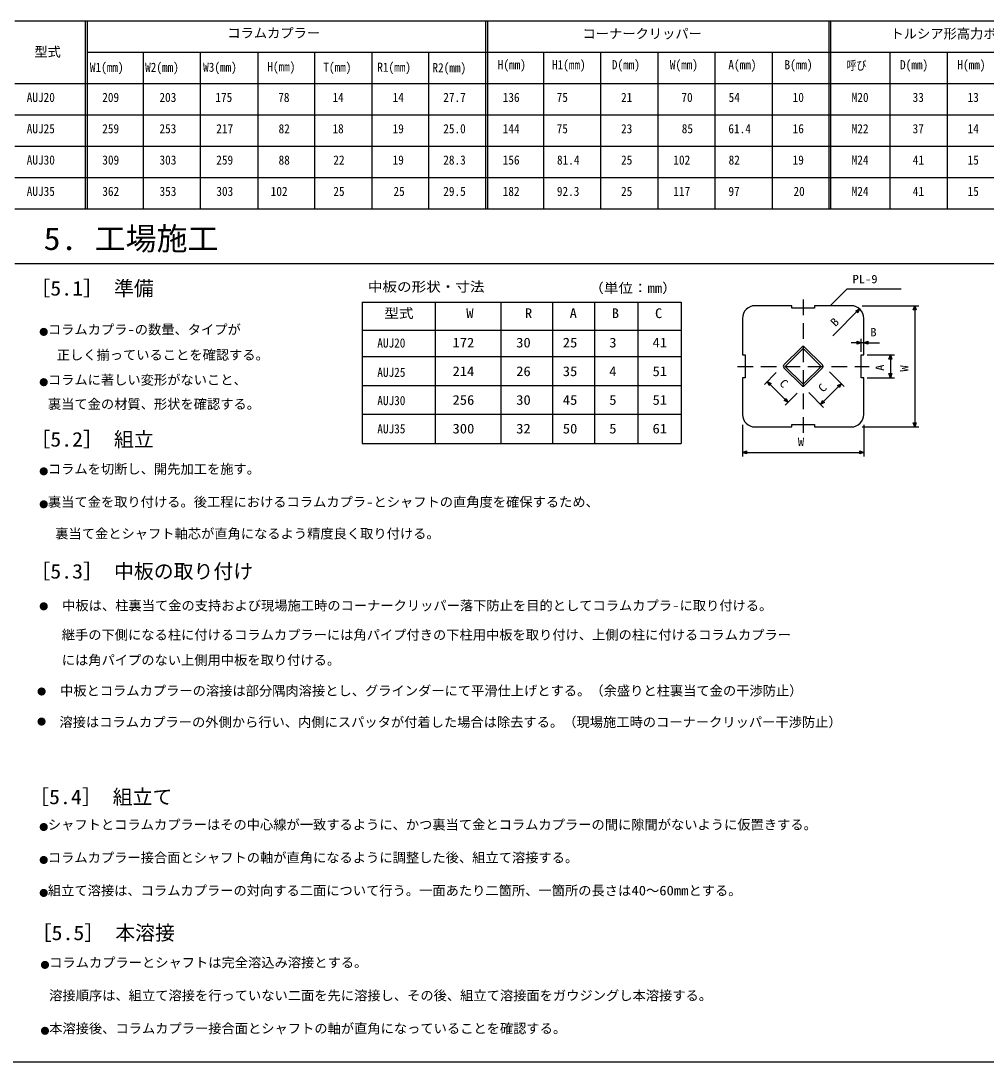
# Model space of a CAD drawing. Units: millimetres on the paper. Extents: x -200 to 200, y -121 to 121.
# Drawn here: x -98.2 to 25.1, y -121 to 12 of the extents above; entities that cross this region are included whole.
import ezdxf
from ezdxf.enums import TextEntityAlignment as Align

# ---------------------------------------------------------------- set-up
doc = ezdxf.new("R2010")
doc.units = ezdxf.units.MM
doc.linetypes.add('DASHED2', pattern=[3, 2, -1])
for name, color, linetype in [('0-1__0-1_一般', 7, 'Continuous'), ('0-2__0-0_0', 7, 'Continuous'), ('0-4_0', 7, 'Continuous'), ('0-5_一般', 7, 'Continuous'), ('0-6_寸法', 7, 'Continuous'), ('0-7_CENTER', 7, 'DASHED2'), ('0-8_1', 7, 'Continuous')]:
    doc.layers.add(name, color=color, linetype=linetype)
doc.styles.add('ＭＳ 明朝', font='')
doc.styles.get('ＭＳ 明朝').set_extended_font_data('MS Mincho')

msp = doc.modelspace()

# ---------------------------------------------------------------- linework, layer by layer
at = {"layer": '0-1__0-1_一般'}
for p, q in [((-98.951, 12), (200, 12)), ((-89.947, 12), (-89.947, -12)), ((-89.714, 12), (-89.714, -12)), ((-38.827, 12), (-38.827, -12)), ((-38.595, 12), (-38.595, -12)), ((4.99, 12), (4.99, -12)), ((5.223, 12), (5.223, -12)), ((-89.714, 8), (93.584, 8)), ((-82.528, -12), (-82.528, 8)), ((-75.225, -12), (-75.225, 8)), ((-67.922, 8), (-67.922, -12)), ((-60.619, -12), (-60.619, 8)), ((-53.316, -12), (-53.316, 8)), ((-46.071, -12), (-46.071, 8)), ((-31.408, -12), (-31.408, 8)), ((-24.105, -12), (-24.105, 8)), ((-16.802, -12), (-16.802, 8)), ((-9.499, -12), (-9.499, 8)), ((-2.196, -12), (-2.196, 8)), ((12.831, -12), (12.831, 8)), ((20.134, -12), (20.134, 8)), ((-98.951, 4), (93.584, 4)), ((-98.951, 0), (200, 0)), ((-98.951, -4), (93.584, -4)), ((-98.951, -8), (93.584, -8)), ((-98.951, -12), (200, -12)), ((-98.951, -19), (200, -19)), ((200, -121), (-200, -121))]:
    msp.add_line(p, q, dxfattribs=at)
at = {"layer": '0-4_0'}
for points in [[(7.843, -24.386), (3.164, -24.386), (3.164, -24.708), (0.261, -24.708), (0.261, -24.386), (-4.417, -24.386)], [(-6.03, -25.999), (-6.03, -30.677), (-5.708, -30.677), (-5.708, -33.581), (-6.03, -33.581), (-6.03, -38.259)], [(9.456, -38.259), (9.456, -33.581), (9.133, -33.581), (9.133, -30.677), (9.456, -30.677), (9.456, -25.999)], [(-4.417, -39.872), (0.261, -39.872), (0.261, -39.549), (3.164, -39.549), (3.164, -39.872), (7.843, -39.872)]]:
    msp.add_lwpolyline(points, dxfattribs=at)
for centre, start, end in [((-4.417, -25.999), 90, 180), ((7.843, -25.999), 0, 90), ((-4.417, -38.259), 180, 270), ((7.843, -38.259), 270, 0)]:
    msp.add_arc(centre, 1.613, start, end, dxfattribs=at)
at = {"layer": '0-5_一般'}
for p, q in [((-54.581, -23.923), (-13.846, -23.923)), ((-54.581, -23.923), (-54.581, -41.972)), ((-45.272, -23.923), (-45.272, -41.972)), ((-36.884, -23.923), (-36.884, -41.972)), ((-30.291, -23.923), (-30.291, -41.972)), ((-24.904, -23.923), (-24.904, -41.972)), ((-19.375, -23.923), (-19.375, -41.972)), ((-13.846, -23.923), (-13.846, -41.972)), ((-54.581, -27.492), (-13.859, -27.492)), ((-54.581, -30.852), (-13.859, -30.852)), ((-54.581, -34.58), (-13.859, -34.58)), ((-54.581, -38.244), (-13.859, -38.244)), ((-54.581, -41.972), (-13.846, -41.972))]:
    msp.add_line(p, q, dxfattribs=at)
at = {"layer": '0-6_寸法'}
for p, q in [((9.235, -24.386), (16.47, -24.386)), ((15.954, -24.386), (15.954, -39.872)), ((9.133, -29.112), (7.843, -29.112)), ((9.133, -30.288), (9.133, -28.596)), ((9.456, -29.112), (9.133, -29.112)), ((9.456, -30.288), (9.456, -28.596)), ((9.456, -29.112), (11.464, -29.112)), ((9.888, -30.677), (13.373, -30.677)), ((12.857, -30.677), (12.857, -33.581)), ((-1.715, -32.91), (-3.241, -34.436)), ((5.074, -32.844), (6.949, -34.719)), ((3.937, -37), (6.584, -34.354)), ((9.888, -33.581), (13.373, -33.581)), ((0.931, -35.557), (-0.595, -37.082)), ((2.428, -35.49), (4.302, -37.365)), ((-6.03, -39.608), (-6.03, -43.643)), ((9.235, -39.872), (16.47, -39.872)), ((9.456, -39.608), (9.456, -43.643)), ((-6.03, -43.127), (9.456, -43.127))]:
    msp.add_line(p, q, dxfattribs=at)
for points in [[(15.954, -24.386), (16.142, -24.902), (15.766, -24.902)], [(9.133, -29.112), (8.617, -29.3), (8.617, -28.924)], [(9.456, -29.112), (9.972, -28.924), (9.972, -29.3)], [(12.857, -30.677), (13.044, -31.193), (12.669, -31.193)], [(12.857, -33.581), (12.669, -33.064), (13.044, -33.064)], [(-2.876, -34.071), (-2.378, -34.303), (-2.644, -34.569)], [(6.584, -34.354), (6.352, -34.852), (6.086, -34.586)], [(3.937, -37), (4.17, -36.502), (4.435, -36.768)], [(15.954, -39.872), (15.766, -39.356), (16.142, -39.356)], [(-6.03, -43.127), (-5.514, -42.939), (-5.514, -43.315)], [(9.456, -43.127), (8.939, -43.315), (8.939, -42.939)]]:
    msp.add_lwpolyline(points, close=True, dxfattribs=at)
msp.add_lwpolyline([(-2.876, -34.071), (-0.23, -36.717), (-0.727, -36.485), (-0.462, -36.22), (-0.23, -36.717)], dxfattribs=at)
at = {"layer": '0-7_CENTER'}
for p, q in [((1.713, -23.612), (1.713, -40.646)), ((-6.673, -32.129), (10.143, -32.129))]:
    msp.add_line(p, q, dxfattribs=at)
at = {"layer": '0-8_1'}
for p, q in [((5.178, -24.386), (7.343, -22.221)), ((7.343, -22.221), (14.231, -22.221)), ((-0.751, -31.946), (1.53, -29.665)), ((1.895, -29.665), (4.176, -31.946)), ((1.53, -34.593), (-0.751, -32.311)), ((4.176, -32.311), (1.895, -34.593))]:
    msp.add_line(p, q, dxfattribs=at)
msp.add_lwpolyline([(5.501, -28.222), (8.921, -24.802), (8.688, -25.3), (8.423, -25.034), (8.921, -24.802)], dxfattribs=at)
msp.add_lwpolyline([(-0.569, -32.129), (1.713, -29.848), (3.994, -32.129), (1.713, -34.41)], close=True, dxfattribs=at)
for centre, start, end in [((1.713, -29.848), 45, 135), ((-0.569, -32.129), 135, 225), ((3.994, -32.129), 315, 45), ((1.713, -34.41), 225, 315)]:
    msp.add_arc(centre, 0.258, start, end, dxfattribs=at)

# ---------------------------------------------------------------- texts
at = {"layer": '0-1__0-1_一般', "style": 'ＭＳ 明朝'}
for s, p in [('コラムカプラー', (-71.804, 9.454)), ('コーナークリッパー', (-26.452, 9.368)), ('トルシア形高力ボルト', (12.867, 9.368)), ('型式', (-96.443, 7.057))]:
    msp.add_text(s, height=1.241, dxfattribs=at).set_placement(p, align=Align.BOTTOM_LEFT)
for s, width, p in [('W1(mm)', 0.9, (-89.354, 5.131)), ('W2(mm)', 0.9, (-82.302, 5.131)), ('W3(mm)', 0.9, (-74.899, 5.14)), ('H(mm)', 0.9, (-66.706, 5.203)), ('T(mm)', 0.9, (-59.555, 5.14)), ('R1(mm)', 0.9, (-52.663, 5.14)), ('R2(mm)', 0.9, (-45.617, 5.077)), ('H(mm)', 0.9, (-37.273, 5.454)), ('H1(mm)', 0.9, (-30.363, 5.454)), ('D(mm)', 0.9, (-22.714, 5.454)), ('W(mm)', 0.9, (-15.307, 5.454)), ('A(mm)', 0.9, (-7.839, 5.454)), ('B(mm)', 0.9, (-0.669, 5.454)), ('呼び', 0.8, (7.248, 5.368)), ('D(mm)', 0.9, (14.084, 5.453)), ('H(mm)', 0.9, (21.405, 5.453)), ('AUJ20', 0.9, (-97.416, 1.285)), ('209', 0.9, (-87.776, 1.285)), ('203', 0.9, (-80.471, 1.285)), ('175', 0.9, (-73.329, 1.285)), ('78', 0.9, (-65.303, 1.277)), ('14', 0.9, (-58.38, 1.285)), ('14', 0.9, (-50.703, 1.285)), ('27.7', 0.9, (-44.235, 1.285)), ('136', 0.9, (-36.645, 1.285)), ('75', 0.9, (-29.757, 1.285)), ('21', 0.9, (-21.535, 1.285)), ('70', 0.9, (-13.829, 1.285)), ('54', 0.9, (-7.804, 1.285)), ('10', 0.9, (0.37, 1.285)), ('M20', 0.9, (7.911, 1.285)), ('33', 0.9, (15.688, 1.285)), ('13', 0.9, (22.708, 1.285)), ('AUJ25', 0.9, (-97.416, -2.715)), ('259', 0.9, (-87.776, -2.715)), ('253', 0.9, (-80.471, -2.715)), ('217', 0.9, (-73.217, -2.715)), ('82', 0.9, (-65.261, -2.723)), ('18', 0.9, (-58.38, -2.715)), ('19', 0.9, (-50.703, -2.715)), ('25.0', 0.9, (-44.235, -2.715)), ('144', 0.9, (-36.645, -2.715)), ('75', 0.9, (-29.757, -2.715)), ('23', 0.9, (-21.535, -2.715)), ('85', 0.9, (-13.786, -2.715)), ('61.4', 0.9, (-7.83, -2.715)), ('16', 0.9, (0.37, -2.715)), ('M22', 0.9, (7.911, -2.715)), ('37', 0.9, (15.688, -2.715)), ('14', 0.9, (22.708, -2.715)), ('AUJ30', 0.9, (-97.416, -6.715)), ('309', 0.9, (-87.768, -6.715)), ('303', 0.9, (-80.462, -6.715)), ('259', 0.9, (-73.217, -6.715)), ('88', 0.9, (-65.261, -6.723)), ('22', 0.9, (-58.269, -6.715)), ('19', 0.9, (-50.703, -6.715)), ('28.3', 0.9, (-44.235, -6.715)), ('156', 0.9, (-36.645, -6.715)), ('81.4', 0.9, (-29.714, -6.715)), ('25', 0.9, (-21.535, -6.715)), ('102', 0.9, (-14.861, -6.715)), ('82', 0.9, (-7.804, -6.715)), ('19', 0.9, (0.37, -6.715)), ('M24', 0.9, (7.911, -6.715)), ('41', 0.9, (15.714, -6.715)), ('15', 0.9, (22.708, -6.715)), ('AUJ35', 0.9, (-97.416, -10.715)), ('362', 0.9, (-87.768, -10.715)), ('353', 0.9, (-80.462, -10.715)), ('303', 0.9, (-73.208, -10.715)), ('102', 0.9, (-66.268, -10.723)), ('25', 0.9, (-58.269, -10.715)), ('25', 0.9, (-50.591, -10.715)), ('29.5', 0.9, (-44.235, -10.715)), ('182', 0.9, (-36.645, -10.715)), ('92.3', 0.9, (-29.731, -10.715)), ('25', 0.9, (-21.535, -10.715)), ('117', 0.9, (-14.861, -10.715)), ('97', 0.9, (-7.821, -10.715)), ('20', 0.9, (0.481, -10.715)), ('M24', 0.9, (7.911, -10.715)), ('41', 0.9, (15.714, -10.715)), ('15', 0.9, (22.708, -10.715)), ('AUJ20', 0.9, (-52.659, -30.079)), ('AUJ25', 0.9, (-52.659, -33.821)), ('AUJ30', 0.9, (-52.659, -37.433)), ('AUJ35', 0.9, (-52.659, -41.045))]:
    msp.add_text(s, height=1.173, dxfattribs=dict(at, width=width)).set_placement(p, align=Align.BOTTOM_LEFT)
at = {"layer": '0-2__0-0_0', "style": 'ＭＳ 明朝', "width": 1.1}
for s, height, p in [('5. ', 2.897, (-95.259, -18.138)), ('5.1', 1.862, (-94.407, -23.65)), ('-', 1.241, (-84.554, -28.418)), ('5.2', 1.862, (-94.407, -42.941)), ('-', 1.241, (-54.074, -50.437)), ('5.3', 1.862, (-94.407, -59.795)), ('-', 1.241, (-15, -63.672)), ('5.4', 1.862, (-94.568, -88.608)), ('40', 1.241, (-20.207, -100.073)), ('60mm', 1.241, (-16.651, -100.073)), ('5.5', 1.862, (-94.245, -105.973))]:
    msp.add_text(s, height=height, dxfattribs=at).set_placement(p, align=Align.BOTTOM_LEFT)
at = {"layer": '0-2__0-0_0', "style": 'ＭＳ 明朝'}
for s, height, p in [('工場施工', 2.897, (-88.739, -18.138)), ('［', 1.862, (-96.947, -23.65)), ('］', 1.862, (-90.216, -23.65)), ('準備', 1.862, (-86.279, -23.65)), ('●', 0.828, (-95.826, -28.418)), ('コラムカプラ', 1.241, (-94.714, -28.418)), ('の数量、タイプが', 1.241, (-83.623, -28.418)), ('正しく揃っていることを確認する。', 1.241, (-93.587, -31.657)), ('コラムに著しい変形がないこと、', 1.241, (-94.714, -34.844)), ('●', 0.828, (-95.826, -34.844)), ('裏当て金の材質、形状を確認する。', 1.241, (-94.715, -37.938)), ('［', 1.862, (-96.947, -42.941)), ('］', 1.862, (-90.216, -42.941)), ('組立', 1.862, (-86.279, -42.941)), ('●', 0.828, (-95.826, -46.228)), ('コラムを切断し、開先加工を施す。', 1.241, (-94.714, -46.228)), ('裏当て金を取り付ける。後工程におけるコラムカプラ', 1.241, (-94.714, -50.437)), ('とシャフトの直角度を確保するため、', 1.241, (-53.143, -50.437)), ('●', 0.828, (-95.826, -50.437)), ('裏当て金とシャフト軸芯が直角になるよう精度良く取り付ける。', 1.241, (-93.778, -54.484)), ('［', 1.862, (-96.947, -59.795)), ('］', 1.862, (-90.216, -59.795)), ('中板の取り付け', 1.862, (-86.279, -59.795)), ('●', 0.828, (-95.826, -63.47)), ('中板は、柱裏当て金の支持および現場施工時のコーナークリッパー落下防止を目的としてコラムカプラ', 1.241, (-92.893, -63.672)), ('に取り付ける。', 1.241, (-14.068, -63.672)), ('継手の下側になる柱に付けるコラムカプラーには角パイプ付きの下柱用中板を取り付け、上側の柱に付けるコラムカプラー', 1.241, (-92.942, -67.41)), ('には角パイプのない上側用中板を取り付ける。', 1.241, (-92.942, -70.631)), ('中板とコラムカプラーの溶接は部分隅肉溶接とし、グラインダーにて平滑仕上げとする。（余盛りと柱裏当て金の干渉防止）', 1.241, (-93.161, -74.55)), ('●', 0.828, (-96.094, -74.348)), ('●', 0.828, (-96.101, -78.188)), ('溶接はコラムカプラーの外側から行い、内側にスパッタが付着した場合は除去する。（現場施工時のコーナークリッパー干渉防止）', 1.241, (-93.238, -78.557)), ('［', 1.862, (-97.108, -88.608)), ('］', 1.862, (-90.377, -88.608)), ('組立て', 1.862, (-86.44, -88.608)), ('シャフトとコラムカプラーはその中心線が一致するように、かつ裏当て金とコラムカプラーの間に隙間がないように仮置きする。', 1.241, (-94.714, -91.655)), ('●', 0.828, (-95.826, -91.655)), ('コラムカプラー接合面とシャフトの軸が直角になるように調整した後、組立て溶接する。', 1.241, (-94.714, -95.864)), ('●', 0.828, (-95.826, -95.864)), ('組立て溶接は、コラムカプラーの対向する二面について行う。一面あたり二箇所、一箇所の長さは', 1.241, (-94.714, -100.073)), ('とする。', 1.241, (-12.926, -100.073)), ('●', 0.828, (-95.826, -100.073)), ('～', 1.241, (-18.345, -100.073)), ('［', 1.862, (-96.785, -105.973)), ('］', 1.862, (-90.054, -105.973)), ('本溶接', 1.862, (-86.117, -105.973)), ('コラムカプラーとシャフトは完全溶込み溶接とする。', 1.241, (-94.553, -109.266)), ('●', 0.828, (-95.665, -109.266)), ('溶接順序は、組立て溶接を行っていない二面を先に溶接し、その後、組立て溶接面をガウジングし本溶接する。', 1.241, (-94.553, -113.475)), ('●', 0.828, (-95.665, -117.684)), ('本溶接後、コラムカプラー接合面とシャフトの軸が直角になっていることを確認する。', 1.241, (-94.553, -117.684))]:
    msp.add_text(s, height=height, dxfattribs=at).set_placement(p, align=Align.BOTTOM_LEFT)
at = {"layer": '0-5_一般', "style": 'ＭＳ 明朝', "width": 1.1}
for s, p in [('中板の形状・寸法', (-53.866, -22.957)), ('（単位：mm）', (-25.597, -23.118)), ('型式', (-51.757, -26.339)), ('W', (-41.3, -26.339)), ('R', (-33.804, -26.339)), ('A', (-28.095, -26.339)), ('B', (-22.727, -26.339)), ('C', (-17.198, -26.339)), ('172', (-43.053, -30.087)), ('30', (-34.924, -30.087)), ('25', (-28.974, -30.087)), ('3', (-23.043, -30.087)), ('41', (-17.514, -30.087)), ('214', (-43.053, -33.75)), ('26', (-34.924, -33.75)), ('35', (-28.974, -33.75)), ('4', (-23.043, -33.75)), ('51', (-17.514, -33.75)), ('256', (-43.053, -37.413)), ('30', (-34.924, -37.413)), ('45', (-28.974, -37.413)), ('5', (-23.043, -37.413)), ('51', (-17.514, -37.413)), ('300', (-43.053, -41.076)), ('32', (-34.924, -41.076)), ('50', (-28.974, -41.076)), ('5', (-23.043, -41.076)), ('61', (-17.514, -41.076))]:
    msp.add_text(s, height=1.241, dxfattribs=at).set_placement(p, align=Align.BOTTOM_LEFT)
at = {"layer": '0-6_寸法', "style": 'ＭＳ 明朝', "width": 1.1}
for s, p in [('PL-9', (8.018, -21.838)), ('B', (10.298, -28.618)), ('W', (1.039, -42.634))]:
    msp.add_text(s, height=1.068, dxfattribs=at).set_placement(p, align=Align.BOTTOM_LEFT)
for s, rotation, p in [('B', 45, (6.058, -27.353)), ('A', 90, (12.363, -32.702)), ('W', 90, (15.461, -32.803)), ('C', 315, (-1.629, -34.62)), ('C', 45, (4.487, -35.753))]:
    msp.add_text(s, height=1.068, rotation=rotation, dxfattribs=at).set_placement(p, align=Align.BOTTOM_LEFT)

doc.saveas('drawing.dxf')
